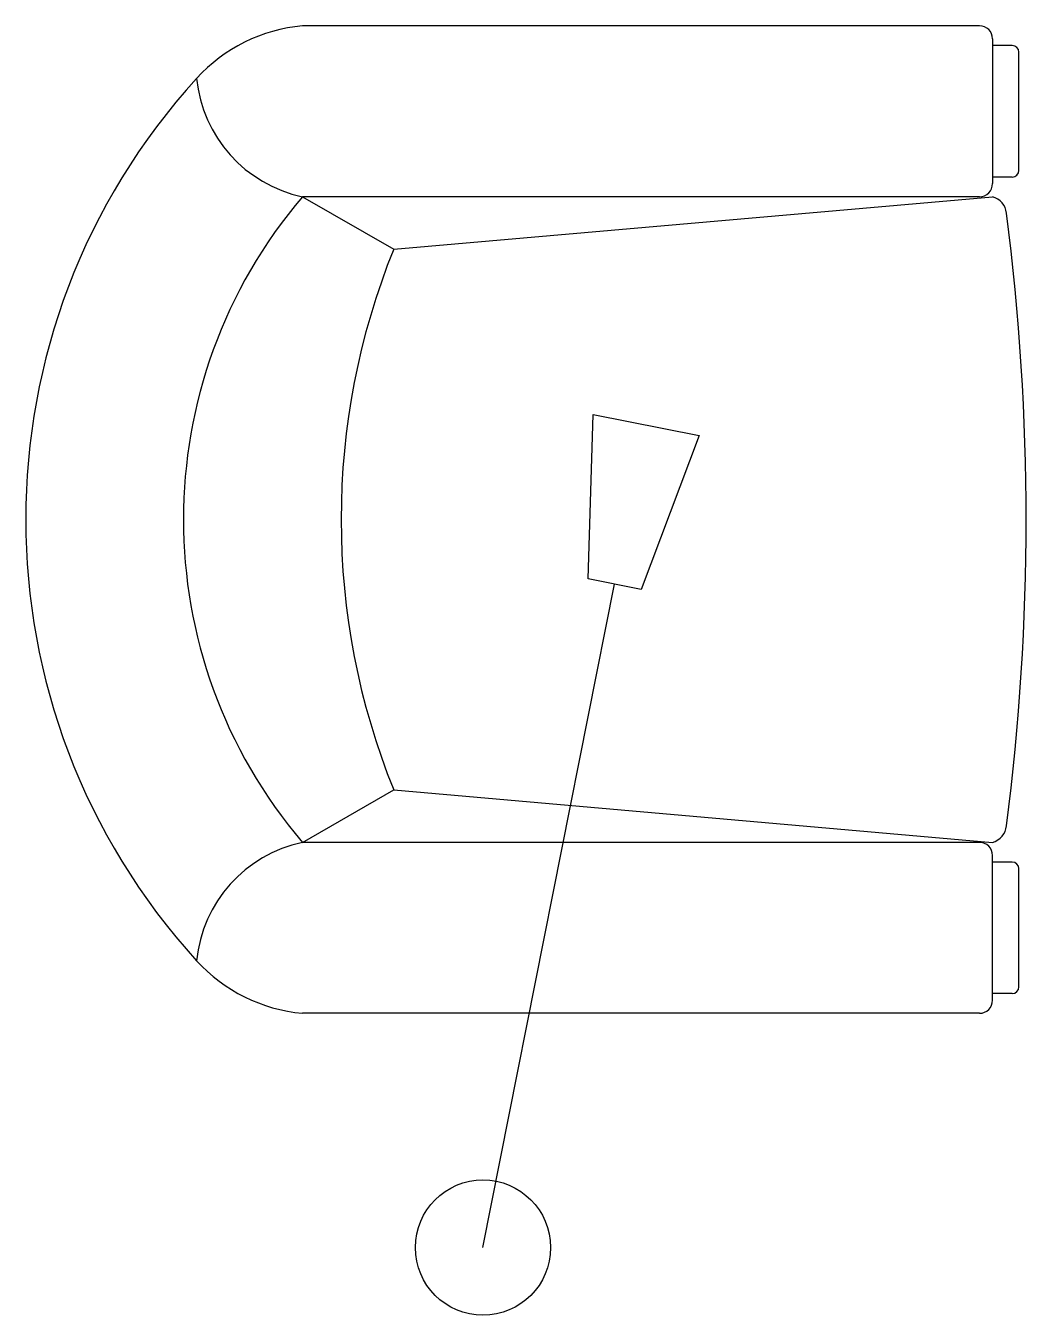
# Model space of a CAD drawing. Header units: millimetres. Extents: x -826.451 to -825.711, y 2708.565 to 2709.518.
import ezdxf

# ---------------------------------------------------------------- set-up
doc = ezdxf.new("R2010")
doc.units = ezdxf.units.MM
doc.header["$LTSCALE"] = 10
doc.layers.add('Móveis_sofás', color=2, linetype='Continuous')

msp = doc.modelspace()

# ---------------------------------------------------------------- linework, layer by layer
at = {"layer": 'Móveis_sofás'}
for p, q in [((-825.74531, 2709.51819), (-826.24607, 2709.51819)), ((-825.73559, 2709.50847), (-825.73559, 2709.40155)), ((-825.72101, 2709.50361), (-825.73559, 2709.50361)), ((-825.71615, 2709.41127), (-825.71615, 2709.49875)), ((-825.72101, 2709.40641), (-825.73559, 2709.40641)), ((-825.74531, 2709.39183), (-826.24607, 2709.39183)), ((-826.24607, 2709.39183), (-826.17859, 2709.35295)), ((-826.17859, 2709.35295), (-825.73559, 2709.39183)), ((-826.03484, 2709.10933), (-826.0311, 2709.23092)), ((-826.0311, 2709.23092), (-825.95263, 2709.21535)), ((-825.95263, 2709.21535), (-825.9956, 2709.10154)), ((-825.9956, 2709.10154), (-826.03484, 2709.10933)), ((-826.11255, 2708.615), (-826.01522, 2709.10543)), ((-826.24607, 2708.91455), (-826.17859, 2708.95343)), ((-826.17859, 2708.95343), (-825.73559, 2708.91455)), ((-825.74531, 2708.91455), (-826.24607, 2708.91455)), ((-825.73559, 2708.79791), (-825.73559, 2708.90483)), ((-825.72101, 2708.89997), (-825.73559, 2708.89997)), ((-825.71615, 2708.80763), (-825.71615, 2708.89511)), ((-825.72101, 2708.80277), (-825.73559, 2708.80277)), ((-825.74531, 2708.78819), (-826.24607, 2708.78819))]:
    msp.add_line(p, q, dxfattribs=at)
msp.add_circle((-826.11255, 2708.615), 0.05, dxfattribs=at)
for centre, radius, start, end in [((-826.23506, 2709.39769), 0.121, 95.21953, 137.58155), ((-825.74531, 2709.50847), 0.00972, 0, 90), ((-825.72101, 2709.49875), 0.00486, 0, 90), ((-825.96673, 2709.15319), 0.48402, 137.64081, 222.35919), ((-826.22554, 2709.48901), 0.09932, 185.60128, 258.07529), ((-825.72101, 2709.41127), 0.00486, 270, 0), ((-825.74531, 2709.40155), 0.00972, 270, 0), ((-825.96666, 2709.15319), 0.36744, 139.49896, 220.50104), ((-825.73948, 2709.37808), 0.01429, 6.55403, 74.19038), ((-827.4776, 2709.15319), 1.7669, 352.63438, 7.36562), ((-825.68486, 2709.15319), 0.53261, 157.97204, 202.02796), ((-825.73948, 2708.92831), 0.01429, 285.80962, 353.44597), ((-826.22554, 2708.81738), 0.09932, 101.92471, 174.39872), ((-825.74531, 2708.90483), 0.00972, 0, 90), ((-825.72101, 2708.89511), 0.00486, 0, 90), ((-826.23506, 2708.9087), 0.121, 222.41845, 264.78047), ((-825.72101, 2708.80763), 0.00486, 270, 0), ((-825.74531, 2708.79791), 0.00972, 270, 0)]:
    msp.add_arc(centre, radius, start, end, dxfattribs=at)

doc.saveas('drawing.dxf')
